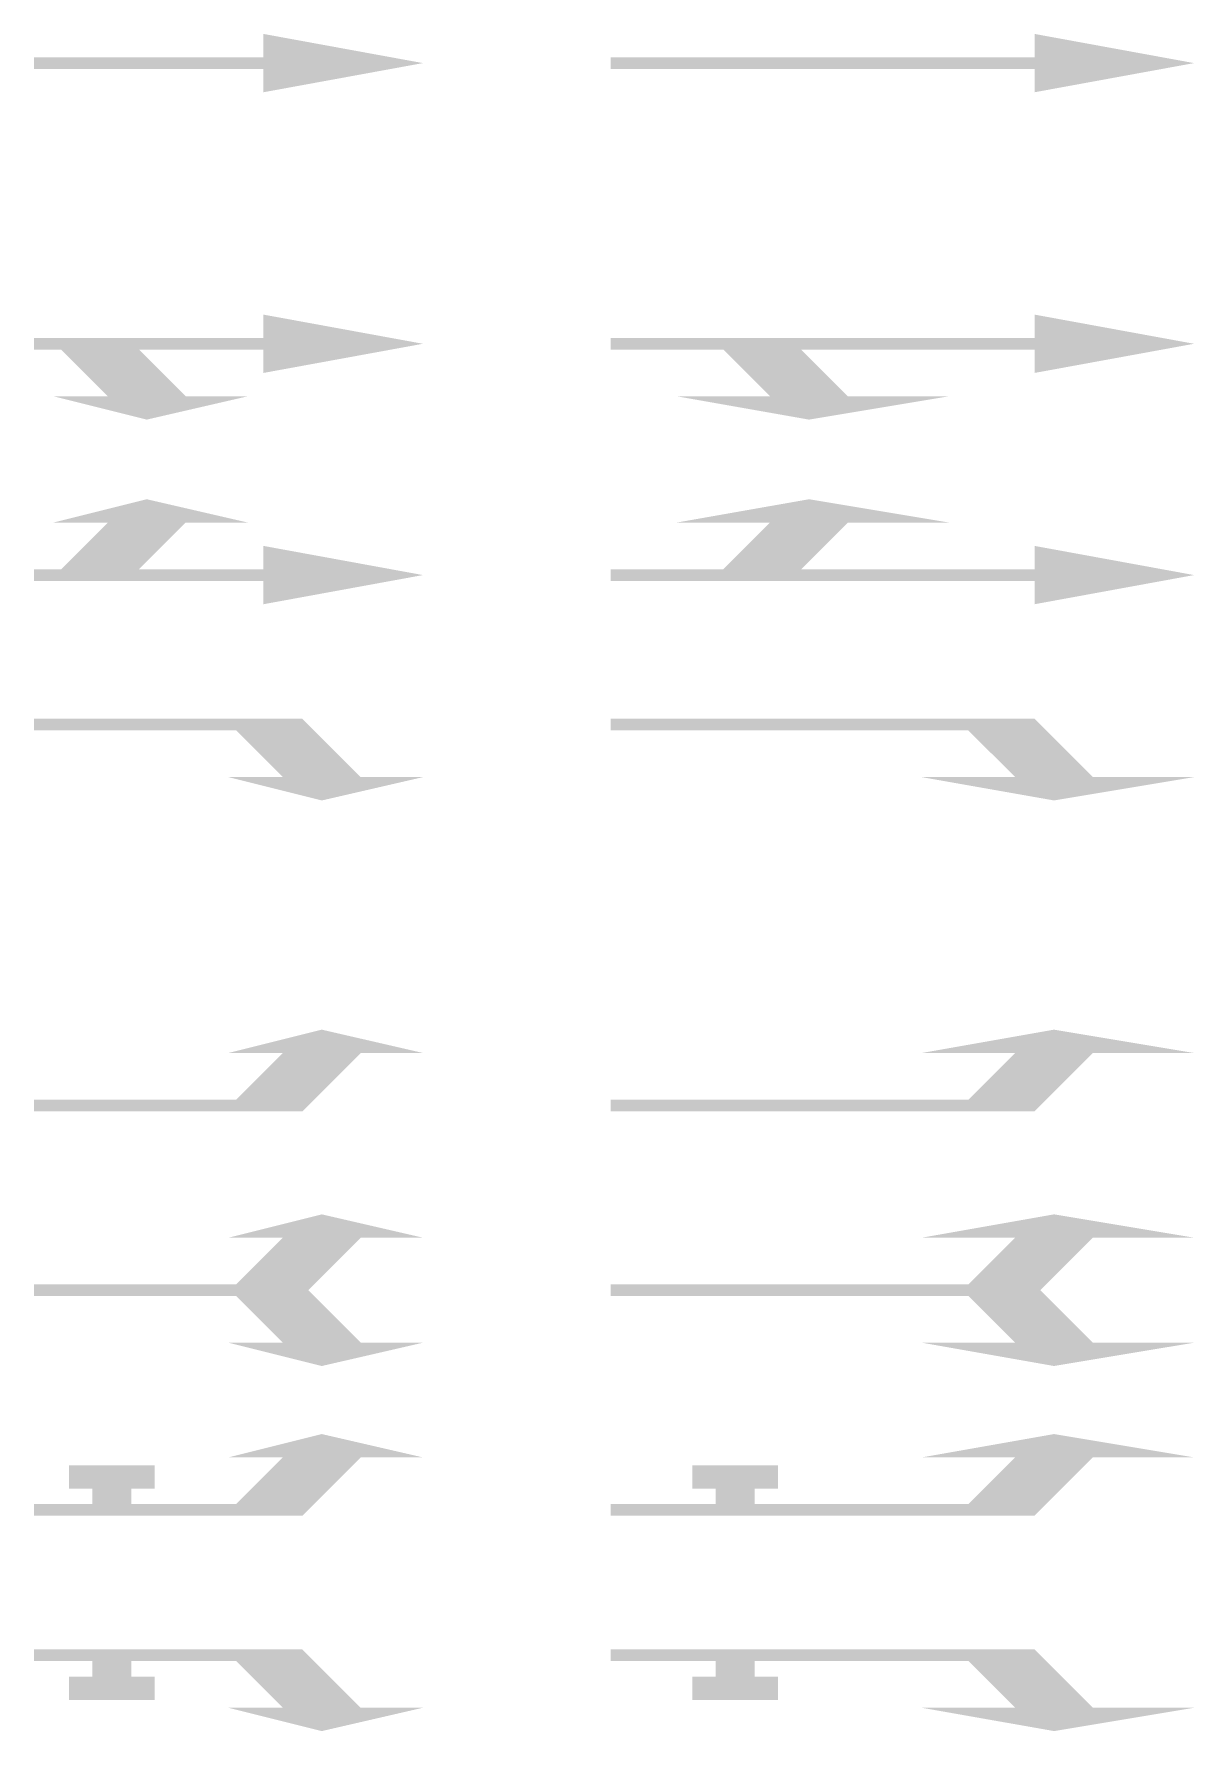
# Model space of a CAD drawing. Extents: x 561.2 to 579.4, y 765.1 to 808.4.
# Drawn here: x 561.78 to 576.69, y 786.6 to 808.42 of the extents above; entities that cross this region are included whole.
import ezdxf

# ---------------------------------------------------------------- set-up
doc = ezdxf.new("R2010")
doc.units = 0

# ---------------------------------------------------------------- blocks, each defined once
blk = doc.blocks.new('1_18_Д_90_R')
at = {"color": 0}
for points in [[(4.6, 0.25), (5.45, 0.4), (0, 0.25), (0, 0.4)], [(1.35, 0.25), (1.35, 0.05), (1.85, 0.25), (1.85, 0.05)], [(5.2, -0.35), (6.2, -0.35), (4.6, 0.25), (5.45, 0.4)], [(1.05, 0.05), (1.05, -0.25), (2.15, 0.05), (2.15, -0.25)], [(4, -0.35), (5.7, -0.65), (7.5, -0.35)]]:
    blk.add_solid(points, dxfattribs=at)
blk = doc.blocks.new('1_18_Д_60_R')
at = {"color": 0}
for points in [[(0, 0.4), (0, 0.25), (3.45, 0.4), (2.6, 0.25)], [(0.75, 0.25), (0.75, 0.05), (1.25, 0.25), (1.25, 0.05)], [(3.2, -0.35), (4.2, -0.35), (2.6, 0.25), (3.45, 0.4)], [(0.45, 0.05), (0.45, -0.25), (1.55, 0.05), (1.55, -0.25)], [(5, -0.35), (3.7, -0.65), (2.5, -0.35)]]:
    blk.add_solid(points, dxfattribs=at)
blk = doc.blocks.new('1_18_Д_90_L')
at = {"color": 0}
for points in [[(7.5, 0.35), (5.7, 0.65), (4, 0.35)], [(1.05, 0.25), (1.05, -0.05), (2.15, 0.25), (2.15, -0.05)], [(5.2, 0.35), (4.6, -0.25), (6.2, 0.35), (5.45, -0.4)], [(1.35, -0.05), (1.85, -0.05), (1.35, -0.25), (1.85, -0.25)], [(0, -0.25), (0, -0.4), (4.6, -0.25), (5.45, -0.4)]]:
    blk.add_solid(points, dxfattribs=at)
blk = doc.blocks.new('1_18_Д_60_L')
at = {"color": 0}
for points in [[(2.5, 0.35), (3.7, 0.65), (5, 0.35)], [(0.45, 0.25), (0.45, -0.05), (1.55, 0.25), (1.55, -0.05)], [(3.2, 0.35), (2.6, -0.25), (4.2, 0.35), (3.45, -0.4)], [(0.75, -0.05), (0.75, -0.25), (1.25, -0.05), (1.25, -0.25)], [(2.6, -0.25), (3.45, -0.4), (0, -0.25), (0, -0.4)]]:
    blk.add_solid(points, dxfattribs=at)
blk = doc.blocks.new('1_18_Г_60')
at = {"color": 0}
for points in [[(2.5, 0.675), (3.7, 0.975), (5, 0.675)], [(3.2, 0.675), (2.6, 0.075), (4.2, 0.675), (3.525, 0)], [(0, 0.075), (0, -0.075), (2.6, 0.075), (2.6, -0.075)], [(2.6, 0.075), (2.6, -0.075), (3.525, 0)], [(3.2, -0.675), (4.2, -0.675), (2.6, -0.075), (3.525, 0)], [(5, -0.675), (3.7, -0.975), (2.5, -0.675)]]:
    blk.add_solid(points, dxfattribs=at)
blk = doc.blocks.new('1_18_Г_90')
at = {"color": 0}
for points in [[(4, 0.675), (5.7, 0.975), (7.5, 0.675)], [(4.6, 0.075), (5.2, 0.675), (5.525, 0), (6.2, 0.675)], [(0, 0.075), (0, -0.075), (4.6, 0.075), (4.6, -0.075)], [(4.6, 0.075), (4.6, -0.075), (5.525, 0)], [(4.6, -0.075), (5.2, -0.675), (5.525, 0), (6.2, -0.675)], [(4, -0.675), (5.7, -0.975), (7.5, -0.675)]]:
    blk.add_solid(points, dxfattribs=at)
blk = doc.blocks.new('1_18_В_60_L')
at = {"color": 0}
for points in [[(5, 0.35), (3.7, 0.65), (2.5, 0.35)], [(3.2, 0.35), (2.6, -0.25), (4.2, 0.35), (3.45, -0.4)], [(0, -0.25), (0, -0.4), (2.6, -0.25), (3.45, -0.4)]]:
    blk.add_solid(points, dxfattribs=at)
blk = doc.blocks.new('1_18_В_90_L')
at = {"color": 0}
for points in [[(7.5, 0.35), (5.7, 0.65), (4, 0.35)], [(5.2, 0.35), (4.6, -0.25), (6.2, 0.35), (5.45, -0.4)], [(0, -0.25), (0, -0.4), (4.6, -0.25), (5.45, -0.4)]]:
    blk.add_solid(points, dxfattribs=at)
blk = doc.blocks.new('1_18_В_60_R')
at = {"color": 0}
for points in [[(0, 0.25), (0, 0.4), (2.6, 0.25), (3.45, 0.4)], [(3.2, -0.35), (2.6, 0.25), (4.2, -0.35), (3.45, 0.4)], [(5, -0.35), (3.7, -0.65), (2.5, -0.35)]]:
    blk.add_solid(points, dxfattribs=at)
blk = doc.blocks.new('1_18_В_90_R')
at = {"color": 0}
for points in [[(4.6, 0.25), (5.45, 0.4), (0, 0.25), (0, 0.4)], [(5.2, -0.35), (6.2, -0.35), (4.6, 0.25), (5.45, 0.4)], [(7.5, -0.35), (5.7, -0.65), (4, -0.35)]]:
    blk.add_solid(points, dxfattribs=at)
blk = doc.blocks.new('1_18_Б_60_L')
at = {"color": 0}
for points in [[(2.75, 0.5), (1.45, 0.8), (0.25, 0.5)], [(0.35, -0.1), (1.35, -0.1), (0.95, 0.5), (1.95, 0.5)], [(2.95, -0.55), (5, -0.175), (2.95, 0.2)], [(2.95, -0.25), (2.95, -0.1), (0, -0.25), (0, -0.1)]]:
    blk.add_solid(points, dxfattribs=at)
blk = doc.blocks.new('1_18_Б_90_L')
at = {"color": 0}
for points in [[(4.35, 0.5), (2.55, 0.8), (0.85, 0.5)], [(1.45, -0.1), (2.45, -0.1), (2.05, 0.5), (3.05, 0.5)], [(7.5, -0.175), (5.45, -0.55), (5.45, 0.2)], [(5.45, -0.1), (5.45, -0.25), (0, -0.1), (0, -0.25)]]:
    blk.add_solid(points, dxfattribs=at)
blk = doc.blocks.new('1_18_Б_90_R')
at = {"color": 0}
for points in [[(7.5, 0.175), (5.45, -0.2), (5.45, 0.55)], [(5.45, 0.25), (5.45, 0.1), (0, 0.25), (0, 0.1)], [(1.45, 0.1), (2.45, 0.1), (2.05, -0.5), (3.05, -0.5)], [(4.35, -0.5), (0.85, -0.5), (2.55, -0.8)]]:
    blk.add_solid(points, dxfattribs=at)
blk = doc.blocks.new('1_18_А_60')
at = {"color": 0}
for points in [[(5, 0), (2.95, -0.375), (2.95, 0.375)], [(2.95, -0.075), (0, -0.075), (2.95, 0.075), (0, 0.075)]]:
    blk.add_solid(points, dxfattribs=at)
blk = doc.blocks.new('1_18_А_90')
at = {"color": 0}
for points in [[(5.45, 0.375), (5.45, -0.375), (7.5, 0)], [(5.45, 0.075), (5.45, -0.075), (0, 0.075), (0, -0.075)]]:
    blk.add_solid(points, dxfattribs=at)
blk = doc.blocks.new('1_18_Б_60_R')
at = {"color": 0}
for points in [[(2.95, 0.55), (2.95, -0.2), (5, 0.175)], [(2.95, 0.25), (2.95, 0.1), (0, 0.25), (0, 0.1)], [(0.35, 0.1), (1.35, 0.1), (0.95, -0.5), (1.95, -0.5)], [(0.25, -0.5), (2.75, -0.5), (1.45, -0.8)]]:
    blk.add_solid(points, dxfattribs=at)

msp = doc.modelspace()

# ---------------------------------------------------------------- block references
for name, p in [('1_18_А_60', (561.781, 808.047)), ('1_18_А_90', (569.193, 808.047)), ('1_18_Б_60_R', (561.781, 804.263)), ('1_18_Б_90_R', (569.193, 804.263)), ('1_18_Б_60_L', (561.781, 801.639)), ('1_18_Б_90_L', (569.193, 801.639)), ('1_18_В_60_R', (561.781, 799.216)), ('1_18_В_90_R', (569.193, 799.216)), ('1_18_В_60_L', (561.781, 794.969)), ('1_18_В_90_L', (569.193, 794.969)), ('1_18_Г_60', (561.781, 792.269)), ('1_18_Г_90', (569.193, 792.269)), ('1_18_Д_60_L', (561.781, 789.769)), ('1_18_Д_90_L', (569.193, 789.769)), ('1_18_Д_60_R', (561.781, 787.25)), ('1_18_Д_90_R', (569.193, 787.25))]:
    msp.add_blockref(name, p)

doc.saveas('drawing.dxf')
